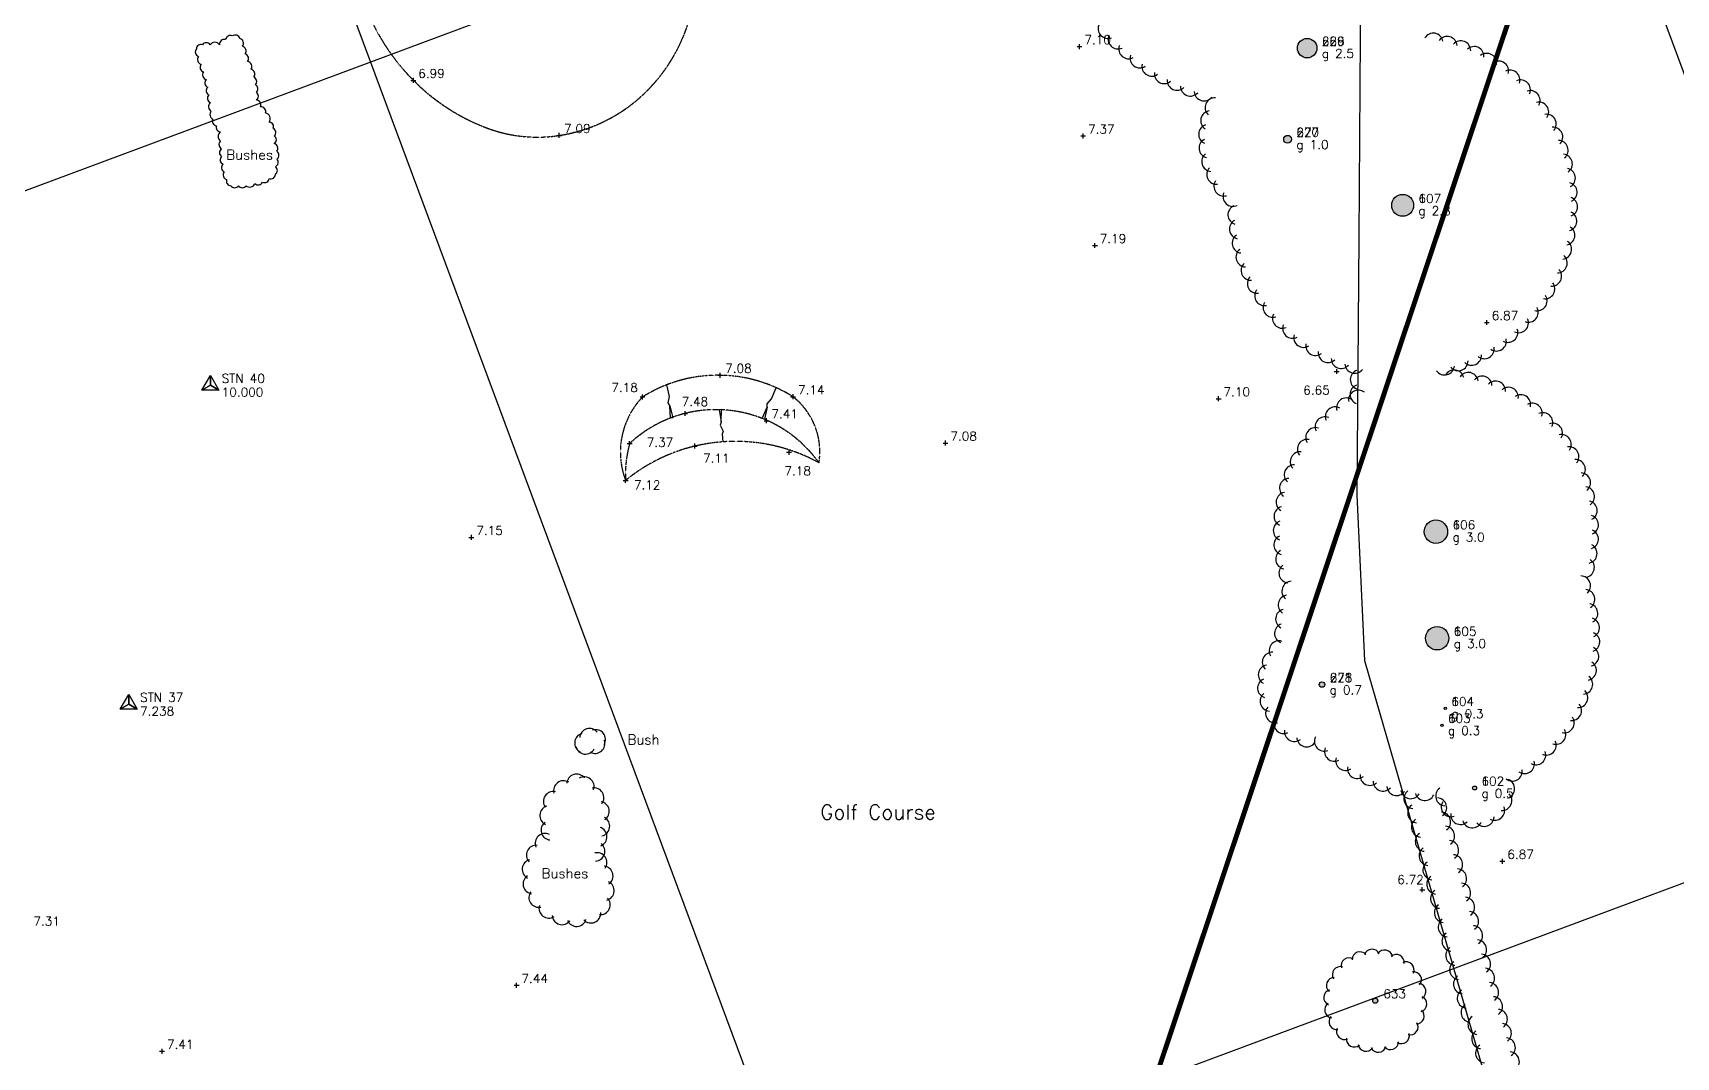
# Model space of a CAD drawing. Extents: x -4000 to 590500, y -6503 to 470250.
# Drawn here: x 92764 to 159735, y 72631 to 114354 of the extents above; entities that cross this region are included whole.
import ezdxf
from ezdxf.enums import TextEntityAlignment as Align

# ---------------------------------------------------------------- set-up
doc = ezdxf.new("R2010")
doc.units = 0
doc.header["$LTSCALE"] = 0.0508
doc.linetypes.add('DASHED', pattern=[19.05, 12.7, -6.35])
for name, color, linetype in [('BOUNDARY', 30, 'CONTINUOUS'), ('CONTROL', 1, 'CONTINUOUS'), ('DETAIL', 5, 'CONTINUOUS'), ('GIRTHTEXT', 4, 'CONTINUOUS'), ('GRID', 253, 'CONTINUOUS'), ('LEVEL', 1, 'CONTINUOUS'), ('OLDNUMBERS', 7, 'CONTINUOUS'), ('TEXT', 7, 'CONTINUOUS'), ('VEGETATION', 3, 'CONTINUOUS'), ('WATER', 6, 'CONTINUOUS')]:
    doc.layers.add(name, color=color, linetype=linetype)
doc.styles.add('ROMANS', font='Romans.shx')

msp = doc.modelspace()

# ---------------------------------------------------------------- hatches: boundary and pattern name
at = {"layer": 'VEGETATION', "linetype": 'Continuous'}
h = msp.add_hatch(color=256, dxfattribs=at)
edge = h.paths.add_edge_path()
edge.add_arc((67447, 95938), 127, 0, 360)
edge = h.paths.add_edge_path()
edge.add_arc((64553, 105790), 127, 0, 360)
edge = h.paths.add_edge_path()
edge.add_arc((62594, 112602), 127, 0, 360)
edge = h.paths.add_edge_path()
edge.add_arc((61753, 118146), 127, 0, 360)
edge = h.paths.add_edge_path()
edge.add_arc((76054, 78152), 318, 0, 360)
edge = h.paths.add_edge_path()
edge.add_arc((79442, 73825), 191, 0, 360)
edge = h.paths.add_edge_path()
edge.add_arc((82091, 65750), 318, 0, 360)
edge = h.paths.add_edge_path()
edge.add_arc((85860, 65753), 95.5, 0, 360)
edge = h.paths.add_edge_path()
edge.add_arc((95390, 56944), 127, 0, 360)
edge = h.paths.add_edge_path()
edge.add_arc((143121, 120310), 796, 0, 360)
edge = h.paths.add_edge_path()
edge.add_arc((144697, 113733), 398, 0, 360)
edge = h.paths.add_edge_path()
edge.add_arc((143899, 110021), 159, 0, 360)
edge = h.paths.add_edge_path()
edge.add_arc((148589, 107330), 446, 0, 360)
edge = h.paths.add_edge_path()
edge.add_arc((149945, 94034), 477, 0, 360)
edge = h.paths.add_edge_path()
edge.add_arc((145302, 87809), 111, 0, 360)
edge = h.paths.add_edge_path()
edge.add_arc((149995, 89694), 477, 0, 360)
edge = h.paths.add_edge_path()
edge.add_arc((150326, 86837), 47.7, 0, 360)
edge = h.paths.add_edge_path()
edge.add_arc((150188, 86150), 47.7, 0, 360)
edge = h.paths.add_edge_path()
edge.add_arc((151522, 83595), 79.6, 0, 360)
edge = h.paths.add_edge_path()
edge.add_arc((147474, 74929), 102, 0, 360)
edge = h.paths.add_edge_path()
edge.add_arc((154314, 67894), 191, 0, 360)
edge = h.paths.add_edge_path()
edge.add_arc((150878, 66498), 95.5, 0, 360)
edge = h.paths.add_edge_path()
edge.add_arc((152290, 56804), 127, 0, 360)

# ---------------------------------------------------------------- linework, layer by layer
at = {"layer": 'BOUNDARY', "linetype": 'Continuous', "flags": 128}
msp.add_lwpolyline([(53179, 182379), (53830, 182923), (53915, 173450), (54138, 162603), (61584, 161537), (67500, 160838), (93225, 157164), (101764, 155897), (118861, 153732), (130055, 152249), (147287, 149961), (147000, 134542), (146803, 106015), (146719, 95528), (147037, 88786), (156505, 56088), (158628, 45902), (159049, 42804), (159728, 36615), (155246, 28255), (150411, 20539), (143179, 15181), (141171, 19761)], dxfattribs=at)
at = {"layer": 'CONTROL', "linetype": 'Continuous', "flags": 128}
for points in [[(100000, 100000), (100000, 100400), (100346, 99800), (100000, 100000), (99654, 99800), (100000, 100400), (100000, 100000), (100346, 99800), (99654, 99800), (100000, 100000)], [(96674, 87005), (96674, 87405), (97020, 86805), (96674, 87005), (96328, 86805), (96674, 87405), (96674, 87005), (97020, 86805), (96328, 86805), (96674, 87005)]]:
    msp.add_lwpolyline(points, dxfattribs=at)
at = {"layer": 'DETAIL', "linetype": 'DASHED', "flags": 128}
msp.add_lwpolyline([(108271, 112420, 0.107308), (111262, 110483, 0.129343), (114217, 110176, 0.160206), (117806, 112005, 0.154748), (119708, 115708, 0.065373), (119835, 119116, 0.06232), (119061, 122608, 0.057316), (117547, 125687, 0.089602), (116043, 127300, 0.180774), (113784, 127960, 0.106825), (110042, 126858, 0.125807), (107237, 124248, 0.110884), (105751, 120178, 0.111291), (106148, 115897, 0.117601)], format="xyb", close=True, dxfattribs=at)
at = {"layer": 'DETAIL', "flags": 128}
for points in [[(118719, 99165), (118718, 99173), (118649, 99286), (118709, 99545), (118598, 100018)], [(122693, 99105), (122696, 99113), (122689, 99245), (122865, 99445), (123060, 99893)], [(120821, 98508), (120822, 98500), (120781, 98374), (120899, 98136), (120859, 98010), (120882, 97695)]]:
    msp.add_lwpolyline(points, dxfattribs=at)
for points in [[(118719, 99165), (118849, 98679), (118750, 98663)], [(120821, 98508), (120834, 99010), (120734, 99003)], [(122693, 99105), (122575, 98617), (122481, 98650)]]:
    msp.add_lwpolyline(points, close=True, dxfattribs=at)
at = {"layer": 'DETAIL', "linetype": 'DASHED'}
for centre, radius, start, end in [((120686, 94628), 5780, 58.03882, 122.14795), ((119946, 97278), 3239, 136.14284, 200.8822), ((121986, 97287), 2852, 350.99096, 51.89689), ((120598, 93838), 5167, 35.53498, 132.85086), ((121577, 96374), 4663, 164.43281, 183.08854), ((121395, 90623), 7090, 61.27086, 129.13409)]:
    msp.add_arc(centre, radius, start, end, dxfattribs=at)
at = {"layer": 'GRID', "linetype": 'Continuous', "flags": 128}
for points in [[(202020, 0), (28875, 465000)], [(148666, 0), (0, 399259)], [(0, 73506), (535000, 272716)], [(0, 20153), (535000, 219362)]]:
    msp.add_lwpolyline(points, dxfattribs=at)
at = {"layer": 'LEVEL', "flags": 128}
for points in [[(135419, 113696), (135419, 113896)], [(135319, 113796), (135519, 113796)], [(108271, 112320), (108271, 112520)], [(108171, 112420), (108371, 112420)], [(114117, 110176), (114317, 110176)], [(114217, 110076), (114217, 110276)], [(135468, 110155), (135668, 110155)], [(135568, 110055), (135568, 110255)], [(135946, 105693), (136146, 105693)], [(136046, 105593), (136046, 105793)], [(151920, 102558), (152120, 102558)], [(152020, 102458), (152020, 102658)], [(120780, 100307), (120780, 100507)], [(145801, 100561), (146001, 100561)], [(145901, 100461), (145901, 100661)], [(120680, 100407), (120880, 100407)], [(117510, 99522), (117710, 99522)], [(117610, 99422), (117610, 99622)], [(123646, 99532), (123846, 99532)], [(123746, 99432), (123746, 99632)], [(140987, 99451), (141187, 99451)], [(141087, 99351), (141087, 99551)], [(119244, 98851), (119444, 98851)], [(119344, 98751), (119344, 98951)], [(122565, 98556), (122765, 98556)], [(122665, 98456), (122665, 98656)], [(116984, 97626), (117184, 97626)], [(117084, 97526), (117084, 97726)], [(119637, 97522), (119837, 97522)], [(119737, 97422), (119737, 97622)], [(123481, 97270), (123681, 97270)], [(123581, 97170), (123581, 97370)], [(129857, 97647), (130057, 97647)], [(129957, 97547), (129957, 97747)], [(116820, 96123), (117020, 96123)], [(116920, 96023), (116920, 96223)], [(110535, 93802), (110735, 93802)], [(110635, 93702), (110635, 93902)], [(152556, 80611), (152756, 80611)], [(152656, 80511), (152656, 80711)], [(149288, 79451), (149488, 79451)], [(149388, 79351), (149388, 79551)], [(112378, 75556), (112578, 75556)], [(112478, 75456), (112478, 75655)], [(97928, 72869), (98128, 72869)], [(98028, 72769), (98028, 72969)]]:
    msp.add_lwpolyline(points, dxfattribs=at)
at = {"layer": 'VEGETATION', "linetype": 'Continuous', "flags": 128}
msp.add_lwpolyline([(99429, 113705, 0.520567), (99512, 113392, 0.520567), (99617, 113079, 0.520567), (99721, 112766, 0.520567), (99826, 112453, 0.520567), (99889, 112139, 0.520567), (99930, 111826, 0.520567), (99993, 111513, 0.520567), (100035, 111158, 0.520567), (100097, 110845, 0.520567), (100244, 110573, 0.520567), (100411, 110323, 0.520567), (100411, 109947, 0.520567), (100453, 109634, 0.520567), (100453, 109320, 0.520567), (100515, 109007, 0.520567), (100557, 108694, 0.520567), (100662, 108381, 0.520567), (100829, 108130, 0.520567), (101142, 108130, 0.520567), (101456, 108130, 0.520567), (101811, 108214, 0.520567), (102124, 108276, 0.520567), (102396, 108423, 0.520567), (102646, 108590, 0.520567), (102646, 108903, 0.520567), (102709, 109216, 0.520567), (102709, 109529, 0.520567), (102605, 109842, 0.520567), (102605, 110156, 0.520567), (102563, 110469, 0.520567), (102396, 110719, 0.520567), (102250, 111095, 0.520567), (102041, 111346, 0.520567), (101873, 111617, 0.520567), (101873, 111930, 0.520567), (101832, 112244, 0.520567), (101769, 112557, 0.520567), (101664, 112870, 0.520567), (101518, 113183, 0.520567), (101414, 113497, 0.520567), (101309, 113810, 0.520567), (101205, 114123, 0.520567), (100891, 114227, 0.520567), (100620, 114081, 0.520567), (100369, 113872, 0.520567), (99993, 113872, 0.520567), (99680, 113872, 0.520567), (99429, 113705)], format="xyb", close=True, dxfattribs=at)
at = {"layer": 'VEGETATION', "linetype": 'Continuous'}
for centre, radius in [((144697, 113733), 398), ((143899, 110021), 159), ((148589, 107330), 446), ((149945, 94034), 477), ((149995, 89694), 477), ((145302, 87809), 111), ((150326, 86837), 47.7), ((150188, 86150), 47.7), ((151522, 83595), 79.6), ((147474, 74929), 102)]:
    msp.add_circle(centre, radius, dxfattribs=at)
for centre, radius, start, end in [((136578, 114530), 400, 151.82753, 291.09926), ((136985, 114100), 400, 155.70685, 294.97858), ((149835, 113943), 400, 9.69025, 148.96198), ((150406, 113810), 400, 4.70255, 143.97428), ((150962, 113628), 400, 359.71485, 138.98658), ((137419, 113699), 400, 159.58617, 298.8579), ((137879, 113329), 400, 163.46548, 302.73721), ((151501, 113397), 400, 354.72716, 133.99889), ((152017, 113121), 400, 349.73946, 129.01119), ((152508, 112801), 400, 344.75177, 124.0235), ((138363, 112990), 400, 167.3448, 306.61653), ((138870, 112685), 400, 171.22412, 310.49585), ((152969, 112440), 400, 339.76407, 119.0358), ((139395, 112415), 400, 175.10344, 314.37517), ((139938, 112181), 400, 178.98276, 318.25449), ((140495, 111984), 400, 182.86208, 322.13381), ((153396, 112040), 400, 334.77637, 114.0481), ((153788, 111604), 400, 329.78868, 109.06041), ((140758, 110777), 400, 96.83633, 236.10806), ((140937, 111310), 400, 86.86093, 226.13266), ((154140, 111136), 400, 324.80098, 104.07271), ((140675, 110221), 400, 106.81172, 246.08345), ((154450, 110639), 400, 319.81329, 99.08502), ((154715, 110116), 400, 314.82559, 94.09732), ((140689, 109660), 400, 116.78711, 256.05884), ((154934, 109573), 400, 309.8379, 89.10963), ((140800, 109109), 400, 126.7625, 266.03423), ((155105, 109013), 400, 304.8502, 84.12193), ((141005, 108586), 400, 136.73789, 276.00962), ((155227, 108440), 400, 299.8625, 79.13423), ((141297, 108107), 400, 146.71328, 285.98501), ((141668, 107685), 400, 156.68868, 295.96041), ((155298, 107859), 400, 294.87481, 74.14654), ((141869, 106943), 400, 113.6536, 252.92533), ((155319, 107273), 400, 289.88711, 69.15884), ((141929, 106361), 400, 118.6413, 257.91303), ((155289, 106689), 400, 284.89942, 64.17115), ((142038, 105785), 400, 123.629, 262.90073), ((155076, 105538), 400, 274.92402, 54.19575), ((155208, 106108), 400, 279.91172, 59.18345), ((142197, 105221), 400, 128.61669, 267.88842), ((154896, 104980), 400, 269.93633, 49.20806), ((142405, 104674), 400, 133.60439, 272.87612), ((154668, 104441), 400, 264.94863, 44.22036), ((142659, 104146), 400, 138.59208, 277.86381), ((142958, 103643), 400, 143.57978, 282.85151), ((154394, 103923), 400, 259.96094, 39.23267), ((143300, 103167), 400, 148.56747, 287.83921), ((153716, 102969), 400, 249.98554, 29.25727), ((154076, 103432), 400, 254.97324, 34.24497), ((143682, 102723), 400, 153.55517, 292.8269), ((153317, 102540), 400, 244.99785, 24.26958), ((144101, 102314), 400, 158.54287, 297.8146), ((144554, 101943), 400, 163.53056, 302.80229), ((152416, 101793), 400, 235.02246, 14.29419), ((152883, 102147), 400, 240.01015, 19.28188), ((145038, 101612), 400, 168.51826, 307.78999), ((145548, 101325), 400, 173.50595, 312.77768), ((151399, 101214), 400, 225.04706, 4.3188), ((151920, 101482), 400, 230.03476, 9.30649), ((146082, 101083), 400, 178.49365, 317.76538), ((146634, 100889), 400, 183.48135, 322.75308), ((146854, 100230), 400, 109.48751, 248.75924), ((150298, 100820), 400, 215.07167, 354.3434), ((150690, 100220), 400, 13.49503, 152.76676), ((150857, 100993), 400, 220.05937, 359.3311), ((151266, 100123), 400, 8.12366, 147.39539), ((146784, 99403), 400, 50.85149, 190.12322), ((146845, 99629), 400, 109.48751, 248.75924), ((151830, 99973), 400, 2.7523, 142.02403), ((152378, 99770), 400, 357.38093, 136.65266), ((152904, 99517), 400, 352.00957, 131.2813), ((145839, 98720), 400, 61.59421, 200.86595), ((146295, 99084), 400, 56.22285, 195.49458), ((153404, 99216), 400, 346.6382, 125.90993), ((153874, 98870), 400, 341.26684, 120.53857), ((145418, 98315), 400, 66.96558, 206.23731), ((154309, 98481), 400, 335.89547, 115.1672), ((154706, 98053), 400, 330.52411, 109.79584), ((144699, 97396), 400, 77.70831, 216.98004), ((145037, 97873), 400, 72.33694, 211.60867), ((155062, 97589), 400, 325.15274, 104.42447), ((144408, 96890), 400, 83.07967, 222.3514), ((155372, 97095), 400, 319.78138, 99.05311), ((144165, 96360), 400, 88.45104, 227.72277), ((155635, 96573), 400, 314.41001, 93.68174), ((143972, 95808), 400, 93.8224, 233.09413), ((155847, 96029), 400, 309.03865, 88.31038), ((156008, 95468), 400, 303.66728, 82.93901), ((143833, 95241), 400, 99.19377, 238.4655), ((156116, 94894), 400, 298.29592, 77.56765), ((143715, 94081), 400, 109.9365, 249.20823), ((143746, 94664), 400, 104.56513, 243.83686), ((156169, 94313), 400, 292.92455, 72.19629), ((143738, 93497), 400, 115.30786, 254.57959), ((156168, 93729), 400, 287.55319, 66.82492), ((143815, 92919), 400, 120.67923, 259.95096), ((156112, 93148), 400, 282.18183, 61.45356), ((143947, 92350), 400, 126.05059, 265.32232), ((156002, 92574), 400, 276.81046, 56.08219), ((144067, 91614), 400, 92.41358, 231.68531), ((155846, 91834), 400, 310.44747, 89.7192), ((143914, 91051), 400, 97.78495, 237.05668), ((156021, 91277), 400, 305.0761, 84.34783), ((156142, 90706), 400, 299.70474, 78.97647), ((143813, 90476), 400, 103.15631, 242.42804), ((156210, 90126), 400, 294.33337, 73.6051), ((143767, 89894), 400, 108.52768, 247.79941), ((156223, 89542), 400, 288.96201, 68.23374), ((143268, 88723), 400, 86.17609, 225.44782), ((143549, 89187), 400, 72.21054, 211.48227), ((156182, 88959), 400, 283.59064, 62.86237), ((143107, 88205), 400, 100.14164, 239.41337), ((156086, 88384), 400, 278.21928, 57.49101), ((143077, 87663), 400, 114.10719, 253.37892), ((155936, 87819), 400, 272.84791, 52.11965), ((143178, 87130), 400, 128.07274, 267.34447), ((155734, 87271), 400, 267.47655, 46.74828), ((143404, 86638), 400, 142.03829, 281.31002), ((155182, 86244), 400, 256.73382, 36.00555), ((155482, 86744), 400, 262.10519, 41.37692), ((115244, 85429), 400, 105.65279, 244.92452), ((115449, 85620), 400, 37.15154, 176.42327), ((115703, 85570), 400, 329.05118, 108.32291), ((143743, 86214), 400, 156.00383, 295.27556), ((144174, 85885), 400, 169.96938, 309.24111), ((154836, 85773), 400, 251.36246, 30.63419), ((115286, 85375), 400, 193.20753, 332.47926), ((115676, 85403), 400, 241.19206, 20.46379), ((144672, 85669), 400, 183.93493, 323.20666), ((145394, 85493), 400, 152.768, 292.03973), ((145808, 85081), 400, 158.13936, 297.41109), ((154021, 84939), 400, 240.61973, 19.89146), ((154448, 85337), 400, 245.99109, 25.26282), ((146258, 84709), 400, 163.51073, 302.78246), ((146741, 84381), 400, 168.88209, 308.15382), ((153558, 84583), 400, 235.24836, 14.52009), ((114384, 83490), 400, 57.15154, 196.42327), ((114921, 83761), 400, 37.15154, 176.42327), ((115238, 83647), 400, 341.89576, 121.16749), ((147253, 84100), 400, 174.25346, 313.52519), ((147788, 83868), 400, 179.62482, 318.89655), ((153064, 84272), 400, 229.877, 9.14873), ((152752, 83563), 400, 288.87497, 68.1467), ((113973, 83052), 400, 77.15154, 216.42327), ((115637, 83198), 400, 321.89576, 101.16749), ((148343, 83687), 400, 184.99619, 324.26792), ((148913, 83558), 400, 190.36755, 329.63928), ((149038, 83155), 400, 125.35207, 264.6238), ((149492, 83484), 400, 195.73892, 335.01065), ((150337, 83265), 400, 125.94357, 265.2153), ((149983, 82792), 400, 306.07141, 85.34315), ((152640, 83080), 400, 265.59905, 44.87078), ((113823, 82472), 400, 105.36295, 244.63468), ((115857, 82639), 400, 301.89576, 81.16749), ((115873, 82038), 400, 281.89576, 61.16749), ((149193, 82575), 400, 125.35207, 264.6238), ((150564, 82823), 400, 149.21948, 288.49121), ((150145, 82213), 400, 306.07141, 85.34315), ((150947, 82508), 400, 172.4954, 311.76713), ((151917, 82430), 400, 219.04722, 358.31895), ((152345, 82680), 400, 242.32314, 21.59487), ((113636, 81342), 400, 63.70351, 202.97525), ((113876, 81874), 400, 125.36295, 264.63468), ((115760, 81610), 400, 292.208, 71.47973), ((149348, 81994), 400, 125.35207, 264.6238), ((149504, 81414), 400, 125.35207, 264.6238), ((150308, 81635), 400, 306.07141, 85.34315), ((151424, 82369), 400, 195.77131, 335.04304), ((113277, 80860), 400, 83.70351, 222.97525), ((115675, 81015), 400, 272.208, 51.47973), ((149659, 80833), 400, 125.35207, 264.6238), ((150471, 81056), 400, 306.07141, 85.34315), ((113105, 80284), 400, 103.70351, 242.97525), ((115760, 80559), 400, 324.80939, 104.08112), ((116009, 80012), 400, 304.80939, 84.08112), ((149815, 80253), 400, 125.35207, 264.6238), ((150634, 80478), 400, 306.07141, 85.34315), ((113140, 79684), 400, 123.70351, 262.97525), ((116055, 79413), 400, 284.80939, 64.08112), ((149970, 79672), 400, 125.35207, 264.6238), ((150796, 79899), 400, 306.07141, 85.34315), ((150959, 79321), 400, 306.07141, 85.34315), ((113378, 79132), 400, 143.70351, 282.97525), ((115894, 78834), 400, 264.80939, 44.08112), ((150126, 79092), 400, 125.35207, 264.6238), ((151122, 78742), 400, 306.07141, 85.34315), ((113791, 78695), 400, 163.70351, 302.97525), ((114328, 78426), 400, 183.70351, 322.97525), ((115509, 78495), 400, 223.70351, 2.97525), ((150281, 78511), 400, 125.35207, 264.6238), ((151284, 78164), 400, 306.07141, 85.34315), ((114924, 78356), 400, 203.70351, 342.97525), ((150436, 77931), 400, 125.35207, 264.6238), ((151447, 77585), 400, 306.07141, 85.34315), ((147346, 76709), 320, 24.45503, 163.72676), ((150592, 77350), 400, 125.35207, 264.6238), ((150747, 76770), 400, 125.35207, 264.6238), ((151610, 77007), 400, 306.07141, 85.34315), ((146404, 76357), 320, 57.18231, 196.45404), ((146850, 76601), 320, 40.81867, 180.0904), ((147853, 76673), 320, 8.0914, 147.36313), ((148329, 76495), 320, 351.72776, 130.99949), ((148735, 76191), 320, 335.36413, 114.63586), ((150903, 76189), 400, 125.35207, 264.6238), ((151772, 76428), 400, 306.07141, 85.34315), ((145802, 75553), 320, 89.90958, 229.18131), ((146045, 75998), 320, 73.54594, 212.81767), ((149040, 75784), 320, 319.00049, 98.27222), ((151058, 75609), 400, 125.35207, 264.6238), ((151935, 75850), 400, 306.07141, 85.34315), ((145694, 75056), 320, 106.27322, 245.54495), ((149217, 75308), 320, 302.63685, 81.90858), ((149254, 74802), 320, 286.27322, 65.54495), ((151213, 75028), 400, 125.35207, 264.6238), ((152098, 75271), 400, 306.07141, 85.34315), ((152260, 74693), 400, 306.07141, 85.34315), ((145730, 74550), 320, 122.63685, 261.90858), ((149146, 74305), 320, 269.90958, 49.18131), ((151369, 74448), 400, 125.35207, 264.6238), ((152457, 74178), 400, 306.07141, 85.34315), ((145908, 74074), 320, 139.00049, 278.27222), ((146212, 73667), 320, 155.36413, 294.63586), ((148902, 73860), 320, 253.54594, 32.81767), ((151650, 73955), 400, 125.35207, 264.6238), ((151805, 73374), 400, 125.35207, 264.6238), ((152620, 73600), 400, 306.07141, 85.34315), ((146619, 73363), 320, 171.72776, 310.99949), ((147094, 73186), 320, 188.0914, 327.36313), ((147601, 73149), 320, 204.45503, 343.72676), ((148097, 73257), 320, 220.81867, 0.0904), ((148543, 73501), 320, 237.18231, 16.45404), ((151961, 72794), 400, 125.35207, 264.6238), ((152782, 73021), 400, 306.07141, 85.34315), ((152945, 72443), 400, 306.07141, 85.34315)]:
    msp.add_arc(centre, radius, start, end, dxfattribs=at)
at = {"layer": 'WATER', "linetype": 'Continuous', "const_width": 200, "flags": 128}
msp.add_lwpolyline([(114544, 0), (261622, 440305)], dxfattribs=at)

# ---------------------------------------------------------------- texts
at = {"layer": 'CONTROL', "style": 'ROMANS'}
for s, p in [('STN 40', (100460, 100100)), ('10.000', (100460, 99540)), ('STN 37', (97134, 87105)), ('7.238', (97134, 86545))]:
    msp.add_text(s, height=360, dxfattribs=at).set_placement(p)
at = {"layer": 'GIRTHTEXT', "style": 'ROMANS'}
for s, p in [('g 2.5', (145295, 113333)), ('g 1.0', (144258, 109621)), ('g 2.8', (149234, 106930)), ('g 3.0', (150622, 93634)), ('g 3.0', (150672, 89294)), ('g 0.7', (145614, 87409)), ('g 0.3', (150573, 86437)), ('g 0.3', (150435, 85750)), ('g 0.5', (151802, 83195))]:
    msp.add_text(s, height=360, dxfattribs=at).set_placement(p)
at = {"layer": 'LEVEL', "style": 'ROMANS'}
for s, p in [('7.10', (135619, 113896)), ('6.99', (108471, 112520)), ('7.09', (114417, 110276)), ('7.37', (135768, 110255)), ('7.19', (136246, 105793)), ('6.87', (152220, 102658)), ('7.08', (120980, 100507)), ('7.18', (116339, 99730)), ('7.14', (123946, 99632)), ('7.10', (141287, 99551)), ('6.65', (144537, 99620)), ('7.48', (119204, 99153)), ('7.41', (122865, 98656)), ('7.37', (117780, 97494)), ('7.08', (130157, 97747)), ('7.11', (120076, 96848)), ('7.18', (123394, 96333)), ('7.12', (117259, 95759)), ('7.15', (110835, 93902)), ('6.87', (152856, 80711)), ('6.72', (148369, 79681)), ('7.31', (92786, 77989)), ('7.44', (112678, 75655)), ('7.41', (98228, 72969))]:
    msp.add_text(s, height=360, dxfattribs=at).set_placement(p)
at = {"layer": 'OLDNUMBERS', "style": 'ROMANS'}
for s, p in [('226', (145295, 113833)), ('227', (144258, 110121)), ('107', (149234, 107430)), ('106', (150622, 94134)), ('105', (150672, 89794)), ('228', (145614, 87909)), ('104', (150573, 86937)), ('103', (150435, 86250)), ('102', (151802, 83695))]:
    msp.add_text(s, height=360, dxfattribs=at).set_placement(p)
at = {"layer": 'TEXT', "style": 'ROMANS'}
for s, p in [('669', (145295, 113833)), ('670', (144258, 110121)), ('607', (149234, 107430)), ('606', (150622, 94134)), ('605', (150672, 89794)), ('671', (145614, 87909)), ('604', (150573, 86937)), ('603', (150435, 86250)), ('602', (151802, 83695)), ('633', (147801, 75029))]:
    msp.add_text(s, height=360, dxfattribs=at).set_placement(p)
for s, height, p in [('Bushes', 400, (101598, 109391)), ('Bush', 400, (117651, 85567)), ('Golf Course', 600, (127205, 82614)), ('Bushes', 400, (114448, 80119))]:
    msp.add_text(s, height=height, dxfattribs=at).set_placement(p, align=Align.MIDDLE_CENTER)

doc.saveas('drawing.dxf')
